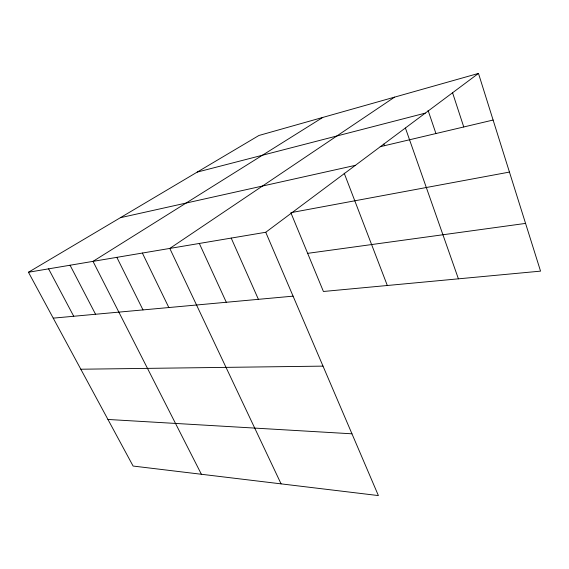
<?xml version="1.0" encoding="UTF-8"?>
<svg xmlns="http://www.w3.org/2000/svg" width="569" height="569" viewBox="0 0 569 569"><rect width="100%" height="100%" fill="white"/><g stroke="black" fill="none" stroke-linecap="round" stroke-linejoin="round"><path stroke-width="0.85" d="M265.751 232.266L378.392 495.578L133.096 466.047L28.45 272.245L265.751 232.266L478.472 73.422L540.55 271.136L323.42 291.484L291.186 213.503M394.566 97.135L169.797 248.433L281.079 483.863M322.787 117.427L93.01 261.363L201.39 474.269M28.45 272.245L258.931 135.479L478.472 73.422M197.208 172.101L425.299 113.124M380.206 146.702L493.11 120.038M120.365 217.699L355.369 165.344M290.844 212.678L509.447 172.08M307.658 253.347L525.564 223.404M53.237 318.142L293.078 296.15M80.819 369.224L323.014 366.13M107.946 419.46L351.962 433.806M48.585 268.853L73.728 316.264M70.065 265.232L95.556 314.259M116.844 257.352L143.004 309.913M142.371 253.049L168.837 307.545M199.321 243.454L226.306 302.274M231.206 238.084L258.397 299.33M344.195 173.189L387.318 285.496M383.862 144.042L384.466 145.7M405.434 128.068L458.408 278.831M428.073 110.358L435.939 133.537M452.533 92.647L463.756 126.972"/></g></svg>
